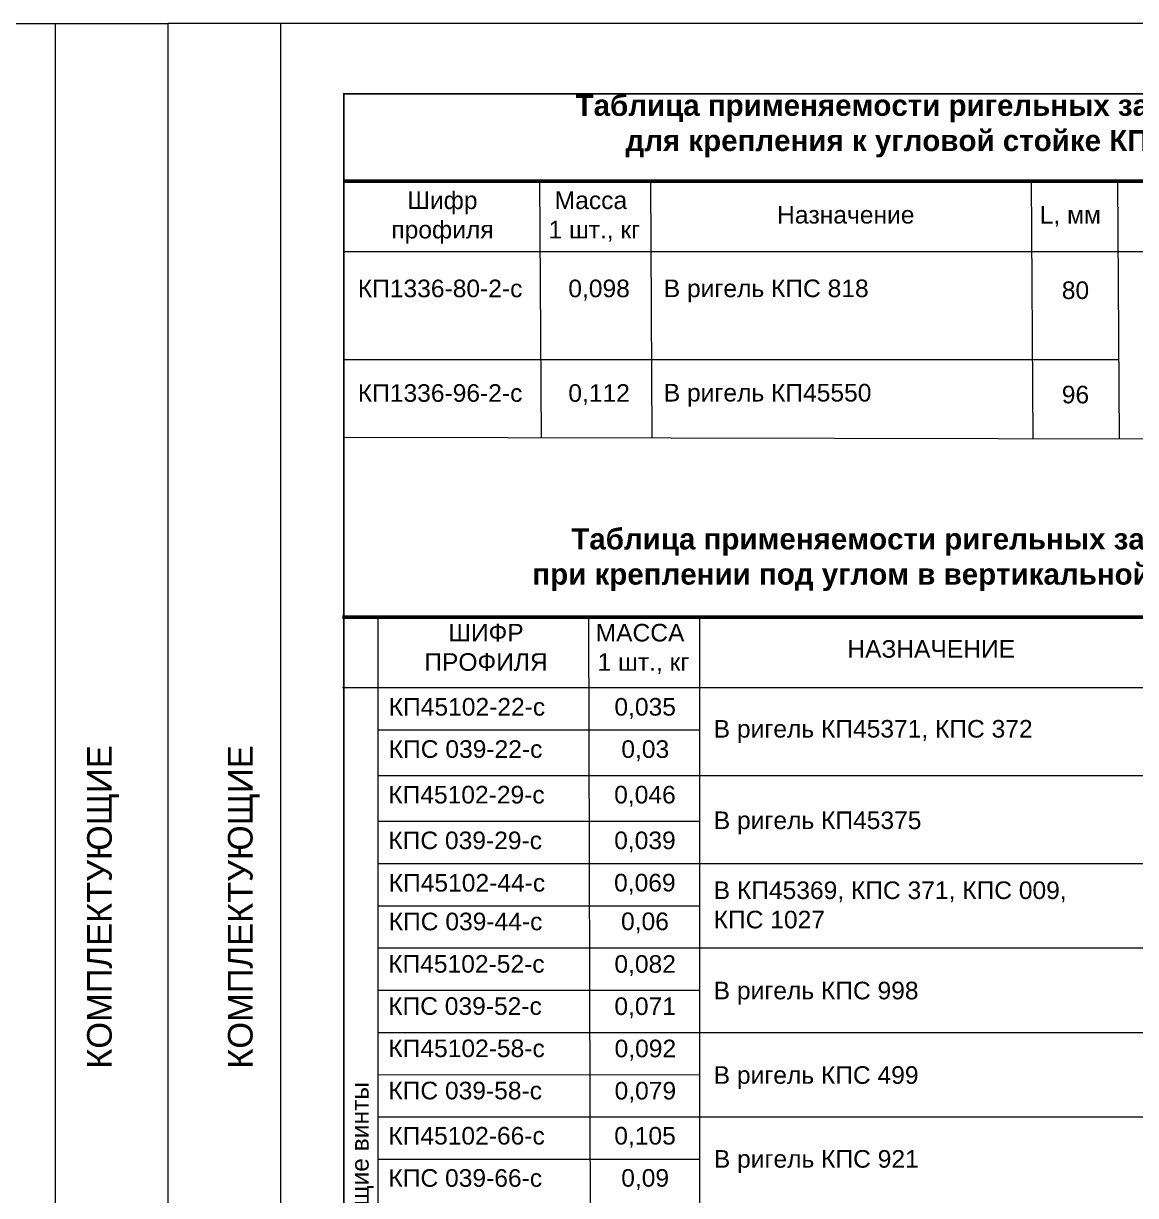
# Model space of a CAD drawing. Extents: x -37 to 4620, y -49 to 348.
# Drawn here: x 1029.5 to 1187.4, y 130.5 to 297 of the extents above; entities that cross this region are included whole.
import ezdxf

# ---------------------------------------------------------------- set-up
doc = ezdxf.new("R2010")
doc.units = 0
doc.header["$LTSCALE"] = 5
doc.layers.get('0').update_dxf_attribs({"linetype": 'CONTINUOUS', "lineweight": 30})
for name, color, linetype, lineweight in [('3', 1, 'CONTINUOUS', 20), ('4', 160, 'CONTINUOUS', 18), ('Рамки', 1, 'CONTINUOUS', 15), ('Текстовый', 7, 'CONTINUOUS', 9)]:
    doc.layers.add(name, color=color, linetype=linetype, lineweight=lineweight)
doc.layers.add('Скрытые', color=14, linetype='CONTINUOUS', plot=False)
doc.styles.add('Каталожный', font='arial.ttf', dxfattribs={"height": 2.5})
doc.styles.add('Фирм', font='arial.ttf', dxfattribs={"height": 3.5})

msp = doc.modelspace()

# ---------------------------------------------------------------- linework, layer by layer
at = {"linetype": 'Continuous', "lineweight": 50}
for p, q in [((1075, 274.591, -76.845), (1240, 274.596, -76.812)), ((1074.831, 212.662, 0.001), (1239.831, 212.667, 0.034))]:
    msp.add_line(p, q, dxfattribs=at)
at = {"layer": '3', "color": 0, "linetype": 'Continuous'}
for p, q in [((1075, 264.591, -841.589), (1240, 264.591, -76.845)), ((1074.831, 202.662, -764.743), (1239.831, 202.662, 0.001))]:
    msp.add_line(p, q, dxfattribs=at)
at = {"layer": '4', "linetype": 'Continuous'}
for p, q in [((1034, 297), (1034, 0)), ((1066, 297), (1066, 0))]:
    msp.add_line(p, q, dxfattribs=at)
at = {"layer": 'Рамки', "linetype": 'Continuous'}
for p, q in [((1075, 274.591), (1075.018, 238.218)), ((1102.803, 274.592), (1103.05, 238.164)), ((1118.548, 274.592), (1118.764, 238.134)), ((1172.614, 274.594), (1172.862, 238.031)), ((1184.869, 274.594), (1185.117, 238.008)), ((1075, 249.271), (1118.537, 249.271)), ((1075.431, 249.271, -76.845), (1185.004, 249.271, -76.845)), ((1075.004, 238.218), (1239.985, 237.903)), ((1079.825, 212.662), (1079.882, 10)), ((1079.826, 212.662, 0.001), (1079.826, 177.051, 0.001)), ((1109.76, 212.663), (1110.264, 10)), ((1125.521, 212.664), (1125.512, 10)), ((1079.826, 196.662, 0.001), (1125.52, 196.651, 0.001)), ((1079.826, 190.162, 0.001), (1202.92, 190.161, 0.001)), ((1079.826, 183.663, 0.001), (1125.517, 183.652, 0.001)), ((1079.826, 177.663, 0.001), (1239.831, 177.662, 0.001)), ((1079.826, 171.664, 0.001), (1125.517, 171.654, 0.001)), ((1079.826, 165.663, 0.001), (1202.92, 165.662, 0.001)), ((1079.826, 159.662, 0.001), (1125.512, 159.651, 0.001)), ((1079.826, 153.66, 0.001), (1202.92, 153.66, 0.001)), ((1079.826, 147.659, 0.001), (1125.512, 147.649, 0.001)), ((1079.852, 141.668, 0.001), (1202.92, 141.668, 0.001)), ((1079.852, 135.668, 0.001), (1125.507, 135.658, 0.001))]:
    msp.add_line(p, q, dxfattribs=at)
for points in [[(840, 297), (1050, 297), (1050, 0), (840, 0)], [(1260, 297), (1050, 297), (1050, 0), (1260, 0)]]:
    msp.add_lwpolyline(points, close=True, dxfattribs=at)
at = {"layer": 'Скрытые', "linetype": 'Continuous'}
msp.add_lwpolyline([(1240, 10), (1240, 287), (1075, 287), (1075, 10)], close=True, dxfattribs=at)

# ---------------------------------------------------------------- texts
at = {"layer": 'Текстовый', "style": 'Фирм'}
for p in [(1042.043, 148.5), (1062.043, 148.5)]:
    msp.add_text('КОМПЛЕКТУЮЩИЕ', height=3.5, rotation=90, dxfattribs=at).set_placement(p)
at = {"layer": 'Текстовый', "color": 1, "linetype": 'Continuous', "attachment_point": 1, "style": 'Каталожный'}
for s, insert, char_height, width in [('\\pxqc;{\\fArial|b1|i0|c204|p34;\\C256;Таблица применяемости ригельных закладных\\Pдля крепления к угловой стойке КПС 491}', (1075.234, 286.871), 3, 165), ('\\pxqc;Шифр профиля', (1079.474, 273.126), 2.5, 19.07565), ('\\pxqc;Масса\\P 1 шт., кг', (1100.557, 273.127), 2.5, 19.07565), ('\\pxqc;Назначение', (1136.791, 271.071), 2.5, 19.00601), ('\\pxqc;L, мм', (1172.147, 271.074, -1230.898), 2.5, 12.07883), ('\\pxql;КП1336-80-2-c', (1076.992, 260.603, -76.845), 2.5, 24.60508), ('\\pxqc;0,098', (1103.543, 260.603, -76.845), 2.5, 15.42599), ('\\pxql;В ригель КПC 818', (1120.447, 260.614, -76.845), 2.5, 71.03655), ('\\pxqc;80', (1172.787, 260.351, -76.845), 2.5, 12.25481), ('\\pxql;КП1336-96-2-c', (1076.992, 245.747, -76.845), 2.5, 24.60508), ('\\pxqc;0,112', (1103.543, 245.747, -76.845), 2.5, 15.42599), ('\\pxql;В ригель КП45550', (1120.447, 245.79, -76.845), 2.5, 71.03655), ('\\pxqc;96', (1172.787, 245.528, -76.845), 2.5, 12.25481), ('\\pxqc;{\\fArial|b1|i0|c204|p34;\\C256;Таблица применяемости ригельных закладных\\Pпри креплении под углом в вертикальной плоскости}', (1074.628, 225.272, 0), 3, 165), ('\\pxqc;ШИФР ПРОФИЛЯ', (1085.661, 211.697, 0.001), 2.5, 19.07565), ('\\pxqc;МАССА\\P 1 шт., кг', (1107.533, 211.698, 0.001), 2.5, 19.07565), ('\\pxqc;НАЗНАЧЕНИЕ', (1148.918, 209.389, 0.001), 2.5, 19.00601), ('\\pxql;КП45102-22-c', (1081.386, 201.165, 0.001), 2.5, 24.60508), ('\\pxqc;0,035', (1110.088, 201.165, 0.001), 2.5, 15.42599), ('\\pxql;В ригель КП45371, КПС 372', (1127.537, 198.041, 0.001), 2.5, 52.99312), ('\\pxql;КПC 039-22-c', (1081.386, 195.165, 0.001), 2.5, 24.60508), ('\\pxqc;0,03', (1110.102, 195.158, 0.001), 2.5, 15.42599), ('\\pxql;КП45102-29-c', (1081.318, 188.685, 0.001), 2.5, 25.49315), ('\\pxqc;0,046', (1110.02, 188.685, 0.001), 2.5, 15.5044), ('\\pxql;В ригель КП45375', (1127.55, 185.043, 0.001), 2.5, 52.99312), ('\\pxql;КПC 039-29-c', (1081.332, 182.192, 0.001), 2.5, 25.49315), ('\\pxqc;0,039', (1110.02, 182.192, 0.001), 2.5, 15.5044), ('\\pxql;КП45102-44-c', (1081.386, 176.165, 0.001), 2.5, 24.60508), ('\\pxqc;0,069', (1110.006, 176.185, 0.001), 2.5, 15.5044), ('\\pxql;В КП45369, КПС 371, КПС 009,\\PКПС 1027', (1127.535, 175.108, 0.001), 2.5, 67.38963), ('\\pxql;КПC 039-44-c', (1081.386, 170.667, 0.001), 2.5, 24.60508), ('\\pxqc;0,06', (1110.019, 170.692, 0.001), 2.5, 15.5044), ('\\pxql;КП45102-52-c', (1081.305, 164.648, 0.001), 2.5, 25.49315), ('\\pxqc;0,082', (1110.088, 164.628, 0.001), 2.5, 15.42599), ('\\pxql;В ригель КПC 998', (1127.533, 160.858, 0.001), 2.5, 52.99312), ('\\pxql;КПC 039-52-c', (1081.305, 158.652, 0.001), 2.5, 25.49315), ('\\pxqc;0,071', (1110.088, 158.632, 0.001), 2.5, 15.42599), ('\\pxql;КП45102-58-c', (1081.331, 152.646, 0.001), 2.5, 25.49315), ('\\pxqc;0,092', (1110.114, 152.626, 0.001), 2.5, 15.42599), ('\\pxql;В ригель КПC 499', (1127.533, 148.855, 0.001), 2.5, 52.99312), ('\\pxql;КПC 039-58-c', (1081.331, 146.65, 0.001), 2.5, 25.49315), ('\\pxqc;0,079', (1110.114, 146.63, 0.001), 2.5, 15.42599), ('\\pxql;КП45102-66-с', (1081.331, 140.229, 0.001), 2.5, 25.49315), ('\\pxqc;0,105', (1110.032, 140.229, 0.001), 2.5, 15.5044), ('\\pxql;В ригель КПC 921', (1127.559, 136.94, 0.001), 2.5, 52.99312), ('\\pxql;КПС 039-66-с', (1081.344, 134.228, 0.001), 2.5, 25.39761), ('\\pxqc;0,09', (1110.046, 134.24, 0.001), 2.5, 15.5044)]:
    msp.add_mtext(s, dxfattribs=dict(at, insert=insert, char_height=char_height, width=width))
at = {"layer": 'Текстовый', "color": 1, "linetype": 'Continuous', "insert": (1076.03, 82.809), "char_height": 2.5, "width": 69.30748, "attachment_point": 1, "rotation": 90, "style": 'Каталожный'}
msp.add_mtext('\\pxql;отверстия под самонарезающие винты', dxfattribs=at)

doc.saveas('drawing.dxf')
